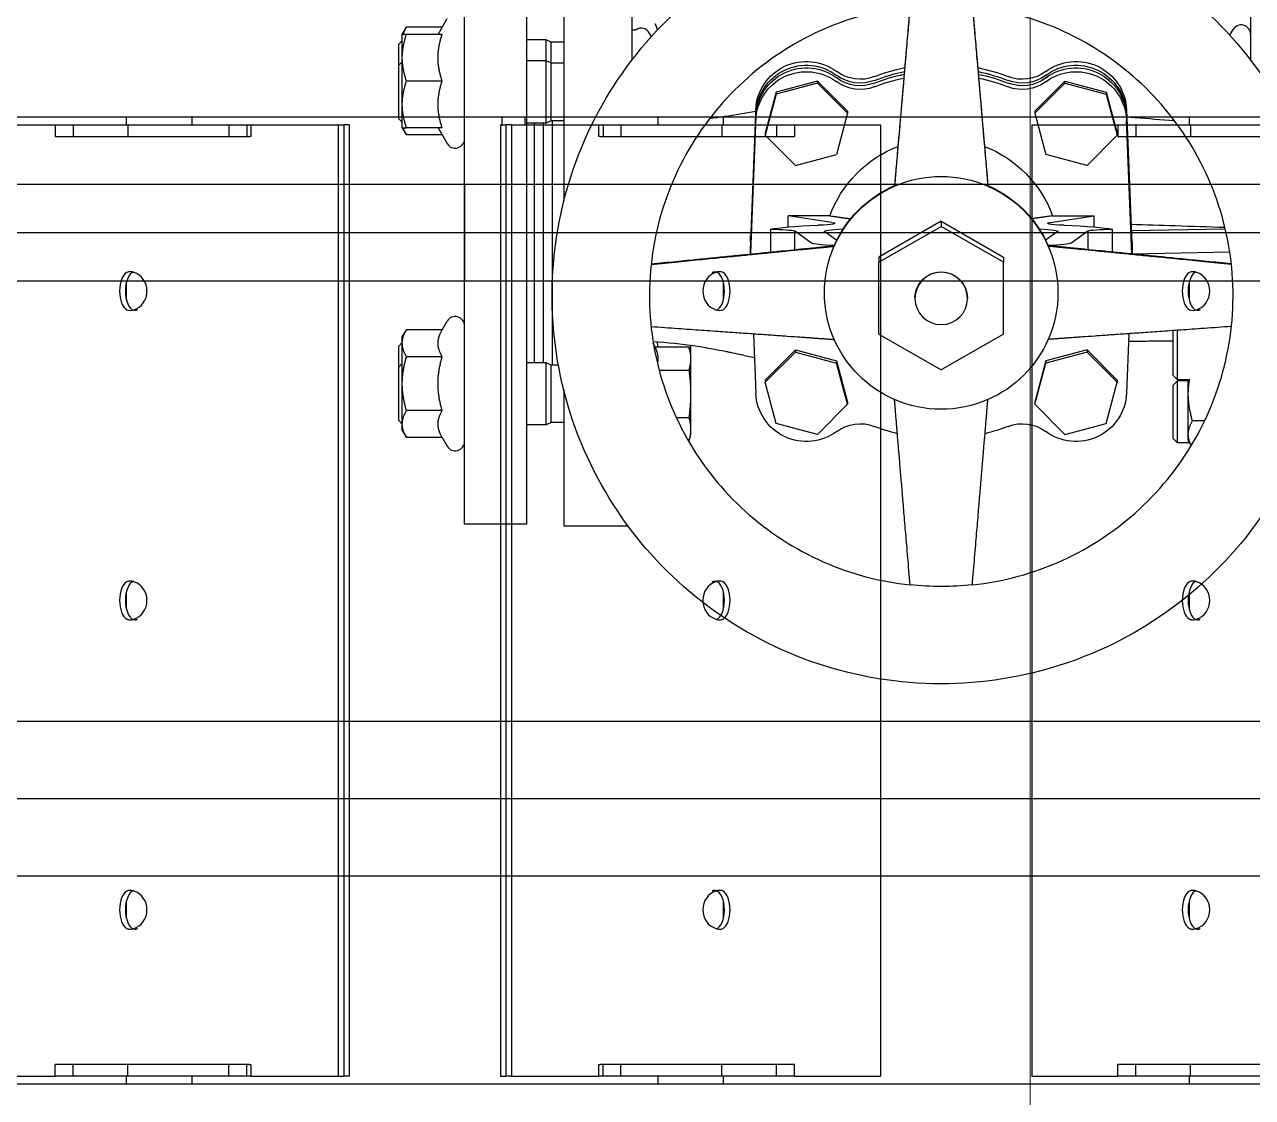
# Model space of a CAD drawing. Extents: x -681219 to -550379, y -242630 to -158199.
# Drawn here: x -575728.7 to -575411.2, y -225417.2 to -225139.8 of the extents above; entities that cross this region are included whole.
import ezdxf
from ezdxf.lldxf.tags import DXFTag

# ---------------------------------------------------------------- set-up
doc = ezdxf.new("R2010")
doc.units = 0
doc.header["$LTSCALE"] = 1000
doc.linetypes.add('C2', pattern=[17, 14, -1, 1, -1])
doc.layers.get('0').update_dxf_attribs({"linetype": 'CONTINUOUS'})
for name, color, linetype in [('10', 1, 'CONTINUOUS'), ('BAC0602001', 7, 'CONTINUOUS'), ('C__USERS_YSV001_', 7, 'CONTINUOUS'), ('DOTE_油脂（绿）', 7, 'CONTINUOUS'), ('PIPE-双管', 4, 'CONTINUOUS'), ('PIPE-油脂（绿）', 3, 'CONTINUOUS'), ('PIPE-给水', 3, 'CONTINUOUS'), ('SDZB011018441', 7, 'CONTINUOUS'), ('SDZB011030101', 7, 'CONTINUOUS'), ('中心线', 4, 'C2')]:
    doc.layers.add(name, color=color, linetype=linetype)
doc.layers.add('famsun', color=7, linetype='CONTINUOUS', lineweight=0)
doc.layers.add('轴网_轴线', color=1, linetype='CENTER2', lineweight=0)
tags = doc.linetypes.add('CENTER2', pattern=[28.575, 19.05, -3.175, 3.175, -3.175]).pattern_tags.tags
tags[10:11] = [DXFTag(74, 4), DXFTag(75, 0), DXFTag(340, '0'), DXFTag(46, 0.0), DXFTag(50, 0.0), DXFTag(44, 0.0), DXFTag(45, 0.0)]
tags[8:9] = [DXFTag(74, 4), DXFTag(75, 0), DXFTag(340, '0'), DXFTag(46, 0.0), DXFTag(50, 0.0), DXFTag(44, 0.0), DXFTag(45, 0.0)]
tags[6:7] = [DXFTag(74, 4), DXFTag(75, 0), DXFTag(340, '0'), DXFTag(46, 0.0), DXFTag(50, 0.0), DXFTag(44, 0.0), DXFTag(45, 0.0)]
tags[4:5] = [DXFTag(74, 4), DXFTag(75, 0), DXFTag(340, '0'), DXFTag(46, 0.0), DXFTag(50, 0.0), DXFTag(44, 0.0), DXFTag(45, 0.0)]

# ---------------------------------------------------------------- blocks, each defined once
blk = doc.blocks.new('轴网8FA15DC97FB90233')
at = {"layer": '轴网_轴线'}
blk.add_line((20000, -1200), (20000, 23700), dxfattribs=at)
blk = doc.blocks.new('fushitu')
at = {"layer": 'BAC0602001', "color": 7, "linetype": 'Continuous'}
for p, q in [((3357.5, -1547), (3357.5, -1549)), ((3363.5, -1549), (3363.5, -1547))]:
    blk.add_line(p, q, dxfattribs=at)
at = {"layer": 'C__USERS_YSV001_', "color": 7, "linetype": 'Continuous'}
for p, q in [((3219.76, -1549), (3242.03, -1549)), ((3242.03, -1549), (3246.67, -1549)), ((3242.03, -1549), (3242.03, -1552)), ((3246.67, -1549), (3260.78, -1549)), ((3246.67, -1549), (3246.67, -1552)), ((3260.78, -1549), (3286.89, -1549)), ((3260.78, -1549), (3260.78, -1552)), ((3286.89, -1549), (3291.53, -1549)), ((3286.89, -1549), (3286.89, -1552)), ((3291.53, -1549), (3292.59, -1549)), ((3291.53, -1549), (3291.53, -1552)), ((3292.59, -1549), (3315.22, -1549)), ((3292.59, -1549), (3292.59, -1552)), ((3315.22, -1549), (3315.22, -1795)), ((3315.22, -1549), (3316.63, -1549)), ((3316.63, -1549), (3316.63, -1795)), ((3318.04, -1549), (3316.63, -1549)), ((3316.63, -1549), (3316.63, -1795)), ((3318.04, -1549), (3318.04, -1795)), ((3357.16, -1549), (3357.16, -1795)), ((3357.16, -1549), (3358.57, -1549)), ((3358.57, -1549), (3358.57, -1795)), ((3359.98, -1549), (3358.57, -1549)), ((3358.57, -1549), (3358.57, -1795)), ((3359.98, -1549), (3382.61, -1549)), ((3359.98, -1549), (3359.98, -1795)), ((3382.61, -1552), (3382.61, -1549)), ((3382.61, -1549), (3383.67, -1549)), ((3383.67, -1549), (3388.31, -1549)), ((3383.67, -1549), (3383.67, -1552)), ((3388.31, -1549), (3414.42, -1549)), ((3388.31, -1549), (3388.31, -1552)), ((3414.42, -1549), (3428.53, -1549)), ((3414.42, -1549), (3414.42, -1552)), ((3428.53, -1549), (3433.17, -1549)), ((3428.53, -1549), (3428.53, -1552)), ((3433.17, -1549), (3455.44, -1549)), ((3433.17, -1549), (3433.17, -1552)), ((3455.44, -1549), (3455.44, -1795)), ((3494.56, -1549), (3516.83, -1549)), ((3494.56, -1549), (3494.56, -1795)), ((3516.83, -1549), (3521.47, -1549)), ((3516.83, -1549), (3516.83, -1552)), ((3521.47, -1549), (3535.58, -1549)), ((3521.47, -1549), (3521.47, -1552)), ((3535.58, -1549), (3561.69, -1549)), ((3535.58, -1549), (3535.58, -1552)), ((3242.03, -1552), (3246.67, -1552)), ((3246.67, -1552), (3260.78, -1552)), ((3260.78, -1552), (3286.89, -1552)), ((3286.89, -1552), (3291.53, -1552)), ((3291.53, -1552), (3292.23, -1552)), ((3292.59, -1552), (3292.23, -1552)), ((3382.97, -1552), (3382.61, -1552)), ((3382.97, -1552), (3383.67, -1552)), ((3383.67, -1552), (3388.31, -1552)), ((3388.31, -1552), (3414.42, -1552)), ((3414.42, -1552), (3428.53, -1552)), ((3428.53, -1552), (3433.17, -1552)), ((3516.83, -1552), (3521.47, -1552)), ((3521.47, -1552), (3535.58, -1552)), ((3535.58, -1552), (3561.69, -1552)), ((3246.67, -1792), (3242.03, -1792)), ((3242.03, -1795), (3242.03, -1792)), ((3260.78, -1792), (3246.67, -1792)), ((3246.67, -1795), (3246.67, -1792)), ((3286.89, -1792), (3260.78, -1792)), ((3260.78, -1795), (3260.78, -1792)), ((3291.53, -1792), (3286.89, -1792)), ((3286.89, -1795), (3286.89, -1792)), ((3292.23, -1792), (3291.53, -1792)), ((3291.53, -1795), (3291.53, -1792)), ((3292.23, -1792), (3292.59, -1792)), ((3292.59, -1792), (3292.59, -1795)), ((3382.61, -1795), (3382.61, -1792)), ((3382.61, -1792), (3382.97, -1792)), ((3383.67, -1792), (3382.97, -1792)), ((3388.31, -1792), (3383.67, -1792)), ((3383.67, -1795), (3383.67, -1792)), ((3414.42, -1792), (3388.31, -1792)), ((3388.31, -1795), (3388.31, -1792)), ((3428.53, -1792), (3414.42, -1792)), ((3414.42, -1795), (3414.42, -1792)), ((3433.17, -1792), (3428.53, -1792)), ((3428.53, -1795), (3428.53, -1792)), ((3433.17, -1795), (3433.17, -1792)), ((3521.47, -1792), (3516.83, -1792)), ((3516.83, -1795), (3516.83, -1792)), ((3535.58, -1792), (3521.47, -1792)), ((3521.47, -1795), (3521.47, -1792)), ((3561.69, -1792), (3535.58, -1792)), ((3535.58, -1795), (3535.58, -1792)), ((3219.76, -1795), (3242.03, -1795)), ((3246.67, -1795), (3242.03, -1795)), ((3260.78, -1795), (3246.67, -1795)), ((3286.89, -1795), (3260.78, -1795)), ((3291.53, -1795), (3286.89, -1795)), ((3292.59, -1795), (3291.53, -1795)), ((3292.59, -1795), (3315.22, -1795)), ((3315.22, -1795), (3316.63, -1795)), ((3318.04, -1795), (3316.63, -1795)), ((3357.16, -1795), (3358.57, -1795)), ((3359.98, -1795), (3358.57, -1795)), ((3359.98, -1795), (3382.61, -1795)), ((3383.67, -1795), (3382.61, -1795)), ((3388.31, -1795), (3383.67, -1795)), ((3414.42, -1795), (3388.31, -1795)), ((3428.53, -1795), (3414.42, -1795)), ((3433.17, -1795), (3428.53, -1795)), ((3433.17, -1795), (3455.44, -1795)), ((3494.56, -1795), (3516.83, -1795)), ((3521.47, -1795), (3516.83, -1795)), ((3535.58, -1795), (3521.47, -1795)), ((3561.69, -1795), (3535.58, -1795))]:
    blk.add_line(p, q, dxfattribs=at)
for centre, start, end in [((3261.43, -1589.48), 68.0388, 111.9612), ((3413.77, -1589.48), 68.0757, 111.9243), ((3536.23, -1589.48), 68.0388, 111.9612), ((3261.43, -1594.52), 248.0757, 291.9243), ((3413.77, -1594.52), 248.0388, 291.9612), ((3536.23, -1594.52), 248.0757, 291.9243), ((3261.43, -1669.48), 68.0388, 111.9612), ((3413.77, -1669.48), 68.0757, 111.9243), ((3536.23, -1669.48), 68.0388, 111.9612)]:
    blk.add_arc(centre, 2.49, start, end, dxfattribs=at)
for centre, major_axis, ratio, start_param, end_param in [((3261.15, -1592), (0, -5), 0.496288, 3.407575, 6.017203), ((3262.63, -1592), (0, -5), 0.496288, 3.290716, 6.134062), ((3261.15, -1592), (0, 5), 0.917925, 3.407575, 6.017203), ((3414.05, -1592), (0, -5), 0.917925, 3.407575, 6.017203), ((3412.57, -1592), (0, 5), 0.496288, 3.290716, 6.134062), ((3414.05, -1592), (0, 5), 0.496288, 3.407575, 6.017203), ((3535.95, -1592), (0, -5), 0.496288, 3.407575, 6.017203), ((3537.43, -1592), (0, -5), 0.496288, 3.290716, 6.134062), ((3535.95, -1592), (0, 5), 0.917925, 3.407575, 6.017203), ((3261.15, -1672), (0, -5), 0.496288, 3.407575, 6.017203), ((3262.63, -1672), (0, -5), 0.496288, 3.290716, 6.134062), ((3261.15, -1672), (0, 5), 0.917925, 3.407575, 6.017203), ((3414.05, -1672), (0, -5), 0.917925, 3.407575, 6.017203), ((3412.57, -1672), (0, 5), 0.496288, 3.290716, 6.134062), ((3414.05, -1672), (0, 5), 0.496288, 3.407575, 6.017203), ((3535.95, -1672), (0, -5), 0.496288, 3.407575, 6.017203), ((3537.43, -1672), (0, -5), 0.496288, 3.290716, 6.134062), ((3535.95, -1672), (0, 5), 0.917925, 3.407575, 6.017203), ((3261.15, -1752), (0, -5), 0.496288, 3.407575, 6.017203), ((3262.63, -1752), (0, -5), 0.496288, 3.290716, 6.134062), ((3261.15, -1752), (0, 5), 0.917925, 3.407575, 6.017203), ((3414.05, -1752), (0, -5), 0.917925, 3.407575, 6.017203), ((3412.57, -1752), (0, 5), 0.496288, 3.290716, 6.134062), ((3414.05, -1752), (0, 5), 0.496288, 3.407575, 6.017203), ((3535.95, -1752), (0, -5), 0.496288, 3.407575, 6.017203), ((3537.43, -1752), (0, -5), 0.496288, 3.290716, 6.134062), ((3535.95, -1752), (0, 5), 0.917925, 3.407575, 6.017203)]:
    blk.add_ellipse(centre, major_axis=major_axis, ratio=ratio, start_param=start_param, end_param=end_param, dxfattribs=at)
for points, knots in [([(3411.89, -1587.18), (3412, -1587.12), (3412.1, -1587.08), (3412.3, -1587.02), (3412.4, -1587), (3412.58, -1587), (3412.67, -1587.02), (3412.82, -1587.08), (3412.88, -1587.12), (3412.94, -1587.18)], [0, 0, 0, 0, 0.25, 0.25, 0.5, 0.5, 0.75, 0.75, 1, 1, 1, 1]), ([(3263.31, -1596.82), (3263.2, -1596.88), (3263.1, -1596.92), (3262.9, -1596.98), (3262.8, -1597), (3262.62, -1597), (3262.53, -1596.98), (3262.38, -1596.92), (3262.32, -1596.88), (3262.26, -1596.82)], [0, 0, 0, 0, 0.25, 0.25, 0.5, 0.5, 0.75, 0.75, 1, 1, 1, 1]), ([(3538.11, -1596.82), (3538, -1596.88), (3537.9, -1596.92), (3537.7, -1596.98), (3537.6, -1597), (3537.42, -1597), (3537.33, -1596.98), (3537.18, -1596.92), (3537.12, -1596.88), (3537.06, -1596.82)], [0, 0, 0, 0, 0.25, 0.25, 0.5, 0.5, 0.75, 0.75, 1, 1, 1, 1]), ([(3411.89, -1667.18), (3412, -1667.12), (3412.1, -1667.08), (3412.3, -1667.02), (3412.4, -1667), (3412.58, -1667), (3412.67, -1667.02), (3412.82, -1667.08), (3412.88, -1667.12), (3412.94, -1667.18)], [0, 0, 0, 0, 0.25, 0.25, 0.5, 0.5, 0.75, 0.75, 1, 1, 1, 1]), ([(3260.5, -1676.82), (3260.6, -1676.88), (3260.72, -1676.92), (3260.98, -1676.98), (3261.13, -1677), (3261.45, -1677), (3261.63, -1676.98), (3261.99, -1676.92), (3262.17, -1676.88), (3262.36, -1676.82)], [0, 0, 0, 0, 0.25, 0.25, 0.5, 0.5, 0.75, 0.75, 1, 1, 1, 1]), ([(3262.26, -1676.82), (3262.27, -1676.83), (3262.28, -1676.84), (3262.3, -1676.86), (3262.31, -1676.87), (3262.33, -1676.88), (3262.35, -1676.9), (3262.37, -1676.91), (3262.39, -1676.92), (3262.41, -1676.93), (3262.43, -1676.94), (3262.45, -1676.95), (3262.47, -1676.96), (3262.49, -1676.97), (3262.51, -1676.97), (3262.54, -1676.98), (3262.56, -1676.98), (3262.58, -1676.99), (3262.6, -1676.99), (3262.63, -1677), (3262.65, -1677), (3262.68, -1677), (3262.7, -1677), (3262.73, -1677), (3262.75, -1677), (3262.78, -1677), (3262.81, -1676.99), (3262.84, -1676.99), (3262.86, -1676.99), (3262.89, -1676.98), (3262.92, -1676.98), (3262.95, -1676.97), (3262.97, -1676.96), (3263, -1676.95), (3263.03, -1676.94), (3263.06, -1676.93), (3263.09, -1676.92), (3263.12, -1676.91), (3263.15, -1676.9), (3263.18, -1676.89), (3263.2, -1676.88), (3263.24, -1676.86), (3263.26, -1676.85), (3263.29, -1676.83), (3263.3, -1676.83), (3263.31, -1676.82)], [0, 0, 0, 0, 0.031859, 0.04775, 0.079456, 0.095273, 0.126833, 0.142578, 0.174, 0.189678, 0.220972, 0.236589, 0.267768, 0.283331, 0.31441, 0.329928, 0.360924, 0.376405, 0.407339, 0.422794, 0.453686, 0.469127, 0.499999, 0.515436, 0.546313, 0.561757, 0.59266, 0.608123, 0.639075, 0.654568, 0.685589, 0.701122, 0.732231, 0.747812, 0.779027, 0.794665, 0.826, 0.8417, 0.873167, 0.888935, 0.920543, 0.936385, 0.968141, 0.984058, 1, 1, 1, 1]), ([(3412.84, -1676.82), (3413.03, -1676.88), (3413.21, -1676.92), (3413.57, -1676.98), (3413.75, -1677), (3414.07, -1677), (3414.22, -1676.98), (3414.48, -1676.92), (3414.6, -1676.88), (3414.7, -1676.82)], [0, 0, 0, 0, 0.25, 0.25, 0.5, 0.5, 0.75, 0.75, 1, 1, 1, 1]), ([(3535.3, -1676.82), (3535.4, -1676.88), (3535.52, -1676.92), (3535.78, -1676.98), (3535.93, -1677), (3536.25, -1677), (3536.43, -1676.98), (3536.79, -1676.92), (3536.97, -1676.88), (3537.16, -1676.82)], [0, 0, 0, 0, 0.25, 0.25, 0.5, 0.5, 0.75, 0.75, 1, 1, 1, 1]), ([(3537.06, -1676.82), (3537.07, -1676.83), (3537.08, -1676.84), (3537.1, -1676.86), (3537.11, -1676.87), (3537.13, -1676.88), (3537.15, -1676.9), (3537.17, -1676.91), (3537.19, -1676.92), (3537.21, -1676.93), (3537.23, -1676.94), (3537.25, -1676.95), (3537.27, -1676.96), (3537.29, -1676.97), (3537.31, -1676.97), (3537.34, -1676.98), (3537.36, -1676.98), (3537.38, -1676.99), (3537.4, -1676.99), (3537.43, -1677), (3537.45, -1677), (3537.48, -1677), (3537.5, -1677), (3537.53, -1677), (3537.55, -1677), (3537.58, -1677), (3537.61, -1676.99), (3537.64, -1676.99), (3537.66, -1676.99), (3537.69, -1676.98), (3537.72, -1676.98), (3537.75, -1676.97), (3537.77, -1676.96), (3537.8, -1676.95), (3537.83, -1676.94), (3537.86, -1676.93), (3537.89, -1676.92), (3537.92, -1676.91), (3537.95, -1676.9), (3537.98, -1676.89), (3538, -1676.88), (3538.04, -1676.86), (3538.06, -1676.85), (3538.09, -1676.83), (3538.1, -1676.83), (3538.11, -1676.82)], [0, 0, 0, 0, 0.031859, 0.04775, 0.079456, 0.095273, 0.126833, 0.142578, 0.174, 0.189678, 0.220972, 0.236589, 0.267768, 0.283331, 0.31441, 0.329928, 0.360924, 0.376405, 0.407339, 0.422794, 0.453686, 0.469127, 0.499999, 0.515436, 0.546313, 0.561757, 0.59266, 0.608123, 0.639075, 0.654568, 0.685589, 0.701122, 0.732231, 0.747812, 0.779027, 0.794665, 0.826, 0.8417, 0.873167, 0.888935, 0.920543, 0.936385, 0.968141, 0.984058, 1, 1, 1, 1]), ([(3262.36, -1747.18), (3262.17, -1747.12), (3261.99, -1747.08), (3261.63, -1747.02), (3261.45, -1747), (3261.13, -1747), (3260.98, -1747.02), (3260.72, -1747.08), (3260.6, -1747.12), (3260.5, -1747.18)], [0, 0, 0, 0, 0.25, 0.25, 0.5, 0.5, 0.75, 0.75, 1, 1, 1, 1]), ([(3412.94, -1747.18), (3412.93, -1747.17), (3412.92, -1747.16), (3412.9, -1747.14), (3412.89, -1747.13), (3412.87, -1747.12), (3412.85, -1747.1), (3412.83, -1747.09), (3412.81, -1747.08), (3412.79, -1747.07), (3412.77, -1747.06), (3412.75, -1747.05), (3412.73, -1747.04), (3412.71, -1747.03), (3412.69, -1747.03), (3412.66, -1747.02), (3412.64, -1747.02), (3412.62, -1747.01), (3412.6, -1747.01), (3412.57, -1747), (3412.55, -1747), (3412.52, -1747), (3412.5, -1747), (3412.47, -1747), (3412.45, -1747), (3412.42, -1747), (3412.39, -1747.01), (3412.36, -1747.01), (3412.34, -1747.01), (3412.31, -1747.02), (3412.28, -1747.02), (3412.25, -1747.03), (3412.23, -1747.04), (3412.2, -1747.05), (3412.17, -1747.06), (3412.14, -1747.07), (3412.11, -1747.08), (3412.08, -1747.09), (3412.05, -1747.1), (3412.02, -1747.11), (3412, -1747.12), (3411.96, -1747.14), (3411.94, -1747.15), (3411.91, -1747.17), (3411.9, -1747.17), (3411.89, -1747.18)], [0, 0, 0, 0, 0.031859, 0.04775, 0.079456, 0.095273, 0.126833, 0.142578, 0.174, 0.189678, 0.220972, 0.236589, 0.267768, 0.283331, 0.31441, 0.329928, 0.360924, 0.376405, 0.407339, 0.422794, 0.453686, 0.469127, 0.499999, 0.515436, 0.546313, 0.561757, 0.59266, 0.608123, 0.639075, 0.654568, 0.685589, 0.701122, 0.732231, 0.747812, 0.779027, 0.794665, 0.826, 0.8417, 0.873167, 0.888935, 0.920543, 0.936385, 0.968141, 0.984058, 1, 1, 1, 1]), ([(3414.7, -1747.18), (3414.6, -1747.12), (3414.48, -1747.08), (3414.22, -1747.02), (3414.07, -1747), (3413.75, -1747), (3413.57, -1747.02), (3413.21, -1747.08), (3413.03, -1747.12), (3412.84, -1747.18)], [0, 0, 0, 0, 0.25, 0.25, 0.5, 0.5, 0.75, 0.75, 1, 1, 1, 1]), ([(3537.16, -1747.18), (3536.97, -1747.12), (3536.79, -1747.08), (3536.43, -1747.02), (3536.25, -1747), (3535.93, -1747), (3535.78, -1747.02), (3535.52, -1747.08), (3535.4, -1747.12), (3535.3, -1747.18)], [0, 0, 0, 0, 0.25, 0.25, 0.5, 0.5, 0.75, 0.75, 1, 1, 1, 1]), ([(3260.5, -1756.82), (3260.6, -1756.88), (3260.72, -1756.92), (3260.98, -1756.98), (3261.13, -1757), (3261.45, -1757), (3261.63, -1756.98), (3261.99, -1756.92), (3262.17, -1756.88), (3262.36, -1756.82)], [0, 0, 0, 0, 0.25, 0.25, 0.5, 0.5, 0.75, 0.75, 1, 1, 1, 1]), ([(3262.26, -1756.82), (3262.27, -1756.83), (3262.28, -1756.84), (3262.3, -1756.86), (3262.31, -1756.87), (3262.33, -1756.88), (3262.35, -1756.9), (3262.37, -1756.91), (3262.39, -1756.92), (3262.41, -1756.93), (3262.43, -1756.94), (3262.45, -1756.95), (3262.47, -1756.96), (3262.49, -1756.97), (3262.51, -1756.97), (3262.54, -1756.98), (3262.56, -1756.98), (3262.58, -1756.99), (3262.6, -1756.99), (3262.63, -1757), (3262.65, -1757), (3262.68, -1757), (3262.7, -1757), (3262.73, -1757), (3262.75, -1757), (3262.78, -1757), (3262.81, -1756.99), (3262.84, -1756.99), (3262.86, -1756.99), (3262.89, -1756.98), (3262.92, -1756.98), (3262.95, -1756.97), (3262.97, -1756.96), (3263, -1756.95), (3263.03, -1756.94), (3263.06, -1756.93), (3263.09, -1756.92), (3263.12, -1756.91), (3263.15, -1756.9), (3263.18, -1756.89), (3263.2, -1756.88), (3263.24, -1756.86), (3263.26, -1756.85), (3263.29, -1756.83), (3263.3, -1756.83), (3263.31, -1756.82)], [0, 0, 0, 0, 0.031859, 0.04775, 0.079456, 0.095273, 0.126833, 0.142578, 0.174, 0.189678, 0.220972, 0.236589, 0.267768, 0.283331, 0.31441, 0.329928, 0.360924, 0.376405, 0.407339, 0.422794, 0.453686, 0.469127, 0.499999, 0.515436, 0.546313, 0.561757, 0.59266, 0.608123, 0.639075, 0.654568, 0.685589, 0.701122, 0.732231, 0.747812, 0.779027, 0.794665, 0.826, 0.8417, 0.873167, 0.888935, 0.920543, 0.936385, 0.968141, 0.984058, 1, 1, 1, 1]), ([(3412.84, -1756.82), (3413.03, -1756.88), (3413.21, -1756.92), (3413.57, -1756.98), (3413.75, -1757), (3414.07, -1757), (3414.22, -1756.98), (3414.48, -1756.92), (3414.6, -1756.88), (3414.7, -1756.82)], [0, 0, 0, 0, 0.25, 0.25, 0.5, 0.5, 0.75, 0.75, 1, 1, 1, 1]), ([(3535.3, -1756.82), (3535.4, -1756.88), (3535.52, -1756.92), (3535.78, -1756.98), (3535.93, -1757), (3536.25, -1757), (3536.43, -1756.98), (3536.79, -1756.92), (3536.97, -1756.88), (3537.16, -1756.82)], [0, 0, 0, 0, 0.25, 0.25, 0.5, 0.5, 0.75, 0.75, 1, 1, 1, 1]), ([(3537.06, -1756.82), (3537.07, -1756.83), (3537.08, -1756.84), (3537.1, -1756.86), (3537.11, -1756.87), (3537.13, -1756.88), (3537.15, -1756.9), (3537.17, -1756.91), (3537.19, -1756.92), (3537.21, -1756.93), (3537.23, -1756.94), (3537.25, -1756.95), (3537.27, -1756.96), (3537.29, -1756.97), (3537.31, -1756.97), (3537.34, -1756.98), (3537.36, -1756.98), (3537.38, -1756.99), (3537.4, -1756.99), (3537.43, -1757), (3537.45, -1757), (3537.48, -1757), (3537.5, -1757), (3537.53, -1757), (3537.55, -1757), (3537.58, -1757), (3537.61, -1756.99), (3537.64, -1756.99), (3537.66, -1756.99), (3537.69, -1756.98), (3537.72, -1756.98), (3537.75, -1756.97), (3537.77, -1756.96), (3537.8, -1756.95), (3537.83, -1756.94), (3537.86, -1756.93), (3537.89, -1756.92), (3537.92, -1756.91), (3537.95, -1756.9), (3537.98, -1756.89), (3538, -1756.88), (3538.04, -1756.86), (3538.06, -1756.85), (3538.09, -1756.83), (3538.1, -1756.83), (3538.11, -1756.82)], [0, 0, 0, 0, 0.031859, 0.04775, 0.079456, 0.095273, 0.126833, 0.142578, 0.174, 0.189678, 0.220972, 0.236589, 0.267768, 0.283331, 0.31441, 0.329928, 0.360924, 0.376405, 0.407339, 0.422794, 0.453686, 0.469127, 0.499999, 0.515436, 0.546313, 0.561757, 0.59266, 0.608123, 0.639075, 0.654568, 0.685589, 0.701122, 0.732231, 0.747812, 0.779027, 0.794665, 0.826, 0.8417, 0.873167, 0.888935, 0.920543, 0.936385, 0.968141, 0.984058, 1, 1, 1, 1])]:
    blk.add_open_spline(points, degree=3, knots=knots, dxfattribs=at)
at = {"layer": 'SDZB011018441', "color": 7, "linetype": 'Continuous'}
for p, q in [((3260.4, -1547), (3260.4, -1549)), ((3277.4, -1549), (3277.4, -1547)), ((3397.8, -1547), (3397.8, -1549)), ((3414.8, -1549), (3414.8, -1547)), ((3535.2, -1547), (3535.2, -1549)), ((3260.4, -1589.8), (3260.4, -1594.2)), ((3414.8, -1594.2), (3414.8, -1589.8)), ((3535.2, -1589.8), (3535.2, -1594.2)), ((3260.4, -1669.8), (3260.4, -1674.2)), ((3414.8, -1674.2), (3414.8, -1669.8)), ((3535.2, -1669.8), (3535.2, -1674.2)), ((3260.4, -1749.8), (3260.4, -1754.2)), ((3414.8, -1754.2), (3414.8, -1749.8)), ((3535.2, -1749.8), (3535.2, -1754.2)), ((3260.4, -1795), (3260.4, -1797)), ((3277.4, -1797), (3277.4, -1795)), ((3397.8, -1795), (3397.8, -1797)), ((3414.8, -1797), (3414.8, -1795)), ((3535.2, -1795), (3535.2, -1797))]:
    blk.add_line(p, q, dxfattribs=at)
at = {"layer": 'SDZB011030101', "color": 7, "linetype": 'Continuous'}
for p, q in [((3756.8, -1547), (3193.2, -1547)), ((3193.2, -1797), (3756.8, -1797))]:
    blk.add_line(p, q, dxfattribs=at)
blk = doc.blocks.new('24SE')
at = {"layer": '10', "color": 0}
for p, q in [((-548039.08, -184960.52), (-548039.08, -184809.58)), ((-548022.98, -184960.52), (-548022.98, -184809.58)), ((-548013.43, -184809.08), (-548013.43, -184876.99)), ((-547995.82, -184809.08), (-547995.82, -184840.5)), ((-547835.83, -184809.08), (-547835.83, -184840.5)), ((-548045.94, -184833.84), (-548043.59, -184829.77)), ((-548055.18, -184833.84), (-548054.1, -184831.97)), ((-548055.18, -184839.88), (-548055.18, -184833.84)), ((-548044.86, -184831.97), (-548054.1, -184831.97)), ((-548044.86, -184833.84), (-548054.1, -184833.84)), ((-547995.82, -184832.65), (-547994.74, -184832.65)), ((-547990.83, -184834.47), (-547991.21, -184833.64)), ((-547841.18, -184834.07), (-547840.34, -184832.6)), ((-548056.19, -184836.46), (-548055.18, -184835.46)), ((-548056.19, -184836.46), (-548056.19, -184841.93)), ((-548017.95, -184835.23), (-548022.98, -184835.23)), ((-548017.95, -184840.7), (-548017.95, -184835.23)), ((-548016.72, -184835.85), (-548017.95, -184835.23)), ((-548016.72, -184841.32), (-548016.72, -184835.85)), ((-548013.43, -184835.85), (-548016.72, -184835.85)), ((-548055.18, -184851.95), (-548055.18, -184839.88)), ((-548017.95, -184840.7), (-548022.98, -184840.7)), ((-548017.95, -184856.8), (-548017.95, -184840.7)), ((-548016.72, -184841.32), (-548017.95, -184840.7)), ((-548056.19, -184841.93), (-548055.18, -184840.93)), ((-548056.19, -184841.93), (-548056.19, -184855.56)), ((-548016.72, -184856.18), (-548016.72, -184841.32)), ((-548013.43, -184841.32), (-548016.72, -184841.32)), ((-548044.86, -184845.92), (-548054.1, -184845.92)), ((-547947.83, -184845.91), (-547958.49, -184848.76)), ((-547947.83, -184846.47), (-547958.49, -184849.32)), ((-547940.02, -184853.69), (-547947.83, -184845.91)), ((-547947.83, -184845.91), (-547947.83, -184846.47)), ((-547940.02, -184854.25), (-547947.83, -184846.47)), ((-547891.62, -184853.69), (-547883.82, -184845.91)), ((-547891.62, -184854.25), (-547883.82, -184846.47)), ((-547883.82, -184845.91), (-547873.15, -184848.76)), ((-547883.82, -184845.91), (-547883.82, -184846.47)), ((-547883.82, -184846.47), (-547873.15, -184849.32)), ((-547958.49, -184848.76), (-547961.35, -184859.39)), ((-547958.49, -184849.32), (-547961.35, -184859.95)), ((-547958.49, -184848.76), (-547958.49, -184849.32)), ((-547873.15, -184848.76), (-547870.3, -184859.39)), ((-547873.15, -184848.76), (-547873.15, -184849.32)), ((-547873.15, -184849.32), (-547870.3, -184859.95)), ((-548055.18, -184857.99), (-548055.18, -184851.95)), ((-547963.76, -184853.37), (-547965.11, -184887.17)), ((-547867.89, -184853.37), (-547866.6, -184885.66)), ((-548056.19, -184855.56), (-548055.18, -184856.57)), ((-548016.72, -184856.18), (-548017.95, -184856.8)), ((-548013.43, -184856.18), (-548016.72, -184856.18)), ((-548016.44, -184856.18), (-548016.44, -184919.39)), ((-547965.17, -184889.66), (-547963.76, -184854.36)), ((-547963.76, -184855.04), (-547965.17, -184890.34)), ((-547965.14, -184890.65), (-547963.76, -184856.02)), ((-547940.02, -184854.25), (-547942.88, -184864.89)), ((-547940.02, -184853.69), (-547940.02, -184854.25)), ((-547891.62, -184853.69), (-547891.62, -184854.25)), ((-547891.62, -184854.25), (-547888.76, -184864.89)), ((-547866.48, -184889.66), (-547867.89, -184854.36)), ((-547867.89, -184855.04), (-547866.48, -184890.34)), ((-547866.51, -184890.65), (-547867.89, -184856.02)), ((-547855.95, -184855.59), (-547855.95, -184856.17)), ((-548055.18, -184857.99), (-548054.1, -184859.86)), ((-548044.86, -184857.99), (-548054.1, -184857.99)), ((-548045.94, -184857.99), (-548043.59, -184862.07)), ((-548017.95, -184856.8), (-548022.98, -184856.8)), ((-548020.97, -184918.77), (-548020.97, -184856.8)), ((-548018.71, -184918.77), (-548018.71, -184856.8)), ((-547961.35, -184859.39), (-547961.35, -184859.95)), ((-547870.3, -184859.39), (-547870.3, -184859.95)), ((-548044.86, -184859.86), (-548054.1, -184859.86)), ((-547961.35, -184859.95), (-547953.54, -184867.74)), ((-547870.3, -184859.95), (-547878.1, -184867.74)), ((-547953.54, -184867.74), (-547942.88, -184864.89)), ((-547878.1, -184867.74), (-547888.76, -184864.89)), ((-547927.9, -184872.96), (-547927.88, -184872.72)), ((-547927.9, -184873.1), (-547927.9, -184872.96)), ((-547903.77, -184872.72), (-547903.75, -184872.96)), ((-547903.75, -184873.1), (-547903.75, -184872.96)), ((-547944.64, -184880.78), (-547955.41, -184880.78)), ((-547955.41, -184883.65), (-547955.41, -184880.78)), ((-547944.08, -184882.47), (-547955.41, -184880.78)), ((-547887.57, -184882.47), (-547876.24, -184880.78)), ((-547887.01, -184880.78), (-547876.24, -184880.78)), ((-547876.24, -184883.65), (-547876.24, -184880.78)), ((-547960, -184884.25), (-547960, -184890.14)), ((-547949.33, -184887.85), (-547953.78, -184884.66)), ((-547953.78, -184884.66), (-547953.78, -184889.52)), ((-547945.96, -184884.83), (-547942.82, -184887.08)), ((-547915.82, -184882.15), (-547931.92, -184891.43)), ((-547931.92, -184892.8), (-547915.82, -184883.53)), ((-547915.82, -184882.15), (-547899.72, -184891.43)), ((-547915.82, -184882.15), (-547915.82, -184883.53)), ((-547899.72, -184892.8), (-547915.82, -184883.53)), ((-547885.68, -184884.83), (-547888.83, -184887.08)), ((-547882.32, -184887.85), (-547877.87, -184884.66)), ((-547877.87, -184884.66), (-547877.87, -184889.52)), ((-547871.65, -184884.25), (-547871.65, -184890.14)), ((-547866.6, -184884.58), (-547842.38, -184884.12)), ((-547866.48, -184887.59), (-547866.6, -184884.58)), ((-547866.6, -184884.58), (-547866.6, -184885.66)), ((-547965.17, -184887.36), (-547965.17, -184889.66)), ((-547965.11, -184887.17), (-547965.11, -184885.85)), ((-547965.11, -184885.85), (-547965.05, -184885.85)), ((-547866.48, -184887.59), (-547866.48, -184889.66)), ((-547965.17, -184889.66), (-547965.15, -184890)), ((-547965.17, -184890.65), (-547965.17, -184890.34)), ((-547943.73, -184888.53), (-547943.49, -184888.51)), ((-547943.49, -184888.65), (-547943.49, -184888.51)), ((-547931.92, -184891.43), (-547931.92, -184892.8)), ((-547899.72, -184891.43), (-547899.72, -184892.8)), ((-547888.16, -184888.51), (-547887.92, -184888.53)), ((-547888.16, -184888.65), (-547888.16, -184888.51)), ((-547866.48, -184889.66), (-547866.49, -184890)), ((-547866.48, -184890.6), (-547841.21, -184890.12)), ((-547866.48, -184890.34), (-547866.48, -184890.65)), ((-547931.92, -184911.34), (-547931.92, -184892.8)), ((-547899.72, -184911.34), (-547899.72, -184892.8)), ((-547922.62, -184902.07), (-547922.62, -184902.14)), ((-547909.03, -184902.07), (-547909.03, -184902.14)), ((-548055.18, -184912.11), (-548054.1, -184910.24)), ((-548044.86, -184910.24), (-548054.1, -184910.24)), ((-548044.86, -184910.24), (-548043.59, -184908.03)), ((-547855.95, -184910.47), (-547855.95, -184921.99)), ((-547854.72, -184923.22), (-547854.72, -184910.38)), ((-548056.19, -184914.54), (-548055.18, -184913.53)), ((-548055.18, -184913.73), (-548055.18, -184912.11)), ((-548055.18, -184924.18), (-548055.18, -184913.73)), ((-547964.37, -184911.26), (-547963.76, -184926.62)), ((-547931.92, -184911.34), (-547915.82, -184920.62)), ((-547899.72, -184911.34), (-547915.82, -184920.62)), ((-547867.28, -184911.26), (-547867.89, -184926.62)), ((-548056.19, -184914.54), (-548056.19, -184920.01)), ((-547989.86, -184914.62), (-547990.27, -184913.74)), ((-547989.86, -184914.62), (-547981.06, -184914.62)), ((-547980.62, -184916.26), (-547981.06, -184914.62)), ((-547980.62, -184914.25), (-547980.62, -184916.07)), ((-547980.62, -184916.07), (-547980.62, -184916.26)), ((-547980.62, -184916.26), (-547980.62, -184917.67)), ((-547961.35, -184923.25), (-547953.54, -184915.46)), ((-547961.35, -184923.81), (-547953.54, -184916.03)), ((-547953.54, -184915.46), (-547942.88, -184918.31)), ((-547953.54, -184915.46), (-547953.54, -184916.03)), ((-547953.54, -184916.03), (-547942.88, -184918.87)), ((-547878.1, -184915.46), (-547888.76, -184918.31)), ((-547878.1, -184916.03), (-547888.76, -184918.87)), ((-547870.3, -184923.25), (-547878.1, -184915.46)), ((-547878.1, -184915.46), (-547878.1, -184916.03)), ((-547870.3, -184923.81), (-547878.1, -184916.03)), ((-548056.19, -184920.01), (-548055.18, -184919)), ((-548056.19, -184920.01), (-548056.19, -184933.64)), ((-548044.86, -184917.21), (-548054.1, -184917.21)), ((-548017.95, -184918.77), (-548022.98, -184918.77)), ((-548017.95, -184934.87), (-548017.95, -184918.77)), ((-548016.72, -184919.39), (-548017.95, -184918.77)), ((-548016.72, -184934.25), (-548016.72, -184919.39)), ((-548014.82, -184919.39), (-548016.72, -184919.39)), ((-547980.62, -184917.67), (-547980.62, -184926.82)), ((-547942.88, -184918.31), (-547940.02, -184928.95)), ((-547942.88, -184918.31), (-547942.88, -184918.87)), ((-547940.02, -184929.51), (-547942.88, -184918.87)), ((-547888.76, -184918.31), (-547891.62, -184928.95)), ((-547891.62, -184929.51), (-547888.76, -184918.87)), ((-547888.76, -184918.31), (-547888.76, -184918.87)), ((-547988.76, -184920.72), (-547981.06, -184920.72)), ((-547961.35, -184923.25), (-547961.35, -184923.81)), ((-547870.3, -184923.25), (-547870.3, -184923.81)), ((-547855.95, -184921.99), (-547854.72, -184923.22)), ((-547851.93, -184923.22), (-547854.72, -184923.22)), ((-547851.93, -184926.82), (-547851.93, -184923.11)), ((-548055.18, -184934.64), (-548055.18, -184924.18)), ((-548013.43, -184925.81), (-548013.43, -184961.02)), ((-547958.49, -184934.45), (-547961.35, -184923.81)), ((-547873.15, -184934.45), (-547870.3, -184923.81)), ((-547855.95, -184924.66), (-547854.72, -184923.43)), ((-547855.95, -184924.66), (-547855.95, -184938.29)), ((-547854.72, -184939.52), (-547854.72, -184923.43)), ((-547851.93, -184923.43), (-547854.72, -184923.43)), ((-547980.62, -184926.82), (-547980.62, -184935.97)), ((-547940.02, -184929.51), (-547947.83, -184937.3)), ((-547940.02, -184928.95), (-547940.02, -184929.51)), ((-547891.62, -184928.95), (-547891.62, -184929.51)), ((-547891.62, -184929.51), (-547883.82, -184937.3)), ((-547851.93, -184937.28), (-547851.93, -184926.82)), ((-548044.86, -184931.15), (-548054.1, -184931.15)), ((-548056.19, -184933.64), (-548055.18, -184934.64)), ((-548055.18, -184936.26), (-548055.18, -184934.64)), ((-548017.95, -184934.87), (-548022.98, -184934.87)), ((-548016.72, -184934.25), (-548017.95, -184934.87)), ((-548013.43, -184934.25), (-548016.72, -184934.25)), ((-547984.35, -184932.92), (-547981.06, -184932.92)), ((-547947.83, -184937.3), (-547958.49, -184934.45)), ((-547883.82, -184937.3), (-547873.15, -184934.45)), ((-547847.71, -184933.79), (-547850.85, -184933.79)), ((-548055.18, -184936.26), (-548054.1, -184938.12)), ((-548044.86, -184938.12), (-548054.1, -184938.12)), ((-548044.86, -184938.12), (-548043.59, -184940.33)), ((-547981.18, -184939.02), (-547981.06, -184939.02)), ((-547980.62, -184937.39), (-547981.06, -184939.02)), ((-547980.62, -184935.97), (-547980.62, -184937.39)), ((-547855.95, -184938.29), (-547854.72, -184939.52)), ((-547851.93, -184938.9), (-547851.93, -184937.28)), ((-547851.93, -184938.9), (-547851.17, -184940.21)), ((-547851.57, -184939.52), (-547854.72, -184939.52)), ((-548022.98, -184960.52), (-548039.08, -184960.52)), ((-547996.79, -184961.02), (-548013.43, -184961.02))]:
    blk.add_line(p, q, dxfattribs=at)
for centre, start, end in [((-547993.4, -184834.66), 25, 123.5573), ((-547838.24, -184833.81), 0, 150), ((-548041.5, -184860.86), 210, 0), ((-548041.5, -184909.24), 0, 150), ((-548041.5, -184939.12), 210, 0)]:
    blk.add_arc(centre, 2.41, start, end, dxfattribs=at)
at = {"layer": '10', "color": 0, "extrusion": (0, 0, -1)}
for centre, major_axis, ratio, start_param, end_param in [((-547950.69, -184853.89), (-13.08, 0), 0.997554, 0.039817, 2.214192), ((-547880.96, -184853.89), (13.08, 0), 0.997554, 4.068994, 6.243368), ((-547950.69, -184854.88), (-13.08, 0), 0.997554, 0.039817, 2.214192), ((-547950.69, -184855.56), (-13.08, 0), 0.997554, 0.039817, 2.214192), ((-547950.69, -184856.54), (-13.08, 0), 0.997554, 0.039817, 2.214192), ((-547936.8, -184835.42), (10.06, 0), 0.997554, 1.196312, 2.214192), ((-547915.82, -184888.67), (-47.29, 0), 0.997554, 1.196312, 1.369856), ((-547915.82, -184889.66), (-47.29, 0), 0.997554, 1.196312, 1.367986), ((-547915.82, -184888.67), (-47.29, 0), 0.997554, 1.771737, 1.945281), ((-547915.82, -184889.66), (-47.29, 0), 0.997554, 1.773606, 1.945281), ((-547894.84, -184835.42), (-10.06, 0), 0.997554, 4.068994, 5.086873), ((-547880.96, -184854.88), (13.08, 0), 0.997554, 4.068994, 6.243368), ((-547880.96, -184855.56), (13.08, 0), 0.997554, 4.068994, 6.243368), ((-547880.96, -184856.54), (13.08, 0), 0.997554, 4.068994, 6.243368), ((-547936.8, -184836.41), (10.06, 0), 0.997554, 1.196312, 2.214192), ((-547936.8, -184837.09), (-10.06, 0), 0.997554, 4.337905, 5.355784), ((-547936.8, -184838.07), (-10.06, 0), 0.997554, 4.337905, 5.355784), ((-547915.82, -184890.34), (-47.29, 0), 0.997554, 1.196312, 1.366697), ((-547915.82, -184891.32), (-47.29, 0), 0.997554, 1.196312, 1.364826), ((-547915.82, -184890.34), (-47.29, 0), 0.997554, 1.774895, 1.945281), ((-547915.82, -184891.32), (-47.29, 0), 0.997554, 1.776767, 1.945281), ((-547894.84, -184836.41), (-10.06, 0), 0.997554, 4.068994, 5.086873), ((-547894.84, -184837.09), (10.06, 0), 0.997554, 0.927401, 1.945281), ((-547894.84, -184838.07), (10.06, 0), 0.997554, 0.927401, 1.945281), ((-547915.82, -184891.32), (-30.69, 0), 0.997554, 0.351453, 1.197253), ((-547915.82, -184891.32), (30.69, 0), 0.997554, 5.085932, 5.931732), ((-547915.82, -184900.7), (-30.19, 0), 0.997554, 1.159279, 1.982313), ((-547915.82, -184900.56), (-30.19, 0), 0.997554, 0.411517, 1.159279), ((-547915.82, -184900.7), (-30.19, 0), 0.997554, 0.411517, 1.159279), ((-547915.82, -184900.56), (30.19, 0), 0.997554, 5.123906, 5.871668), ((-547915.82, -184900.7), (30.19, 0), 0.997554, 5.123906, 5.871668), ((-547935.95, -184884.76), (-25.16, 0), 0.069902, 0.297783, 1.087952), ((-547961.1, -184884.76), (7.46, 0), 0.069902, 4.86128, 6.08889), ((-547951.36, -184882.71), (8.05, 0), 0.069902, 5.844141, 7.371137), ((-547935.95, -184884.76), (-10.06, 0), 0.069902, 6.186038, 7.311717), ((-547895.7, -184884.76), (10.06, 0), 0.069902, 5.254653, 6.380333), ((-547880.28, -184882.71), (-8.05, 0), 0.069902, 5.195234, 6.722229), ((-547895.7, -184884.76), (25.16, 0), 0.069902, 5.195234, 5.985403), ((-547870.54, -184884.76), (-7.46, 0), 0.069902, 0.194295, 1.421905), ((-547938.31, -184887.78), (-11.07, 0), 0.069902, 5.196916, 6.186038), ((-547893.33, -184887.78), (11.07, 0), 0.069902, 0.097148, 1.086269), ((-547915.82, -184900.7), (-30.19, 0), 0.997554, 5.871668, 6.694702), ((-547915.82, -184900.7), (30.19, 0), 0.997554, 5.871668, 6.694702), ((-547915.82, -184902.07), (-6.79, 0), 0.997554, 0, 3.141593), ((-547915.82, -184900.7), (-30.19, 0), 0.997554, 5.123906, 5.871668), ((-547915.82, -184900.7), (30.19, 0), 0.997554, 0.411517, 1.159279), ((-547950.69, -184926.1), (-13.08, 0), 0.997554, 4.068994, 6.243368), ((-547915.82, -184900.7), (-30.19, 0), 0.997554, 4.300872, 5.123906), ((-547880.96, -184926.1), (13.08, 0), 0.997554, 0.039817, 2.214192), ((-547936.8, -184944.57), (-10.06, 0), 0.997554, 0.927401, 1.945281), ((-547915.82, -184891.32), (-47.29, 0), 0.997554, 4.954386, 5.086873), ((-547915.82, -184891.32), (-47.29, 0), 0.997554, 4.337905, 4.470392), ((-547894.84, -184944.57), (10.06, 0), 0.997554, 4.337905, 5.355784), ((-547915.82, -184901.37), (-75.47, 0), 0.997554, 4.605531, 4.819247)]:
    blk.add_ellipse(centre, major_axis=major_axis, ratio=ratio, start_param=start_param, end_param=end_param, dxfattribs=at)
blk.add_ellipse((-547915.82, -184902.14), major_axis=(6.79, 0), ratio=0.997554, dxfattribs=at)
at = {"layer": '10', "color": 0}
for points, knots in [([(-547915.82, -184801), (-547926.56, -184801), (-547937.29, -184802.73), (-547957.67, -184809.47), (-547967.32, -184814.48), (-547984.54, -184827.28), (-547992.11, -184835.06), (-548004.42, -184852.61), (-548009.15, -184862.37), (-548015.3, -184882.89), (-548016.72, -184893.65), (-548016.09, -184915.05), (-548014.04, -184925.7), (-548006.7, -184945.82), (-548001.4, -184955.29), (-547988.08, -184972.09), (-547980.07, -184979.41), (-547962.14, -184991.18), (-547952.22, -184995.62), (-547931.48, -185001.16), (-547920.66, -185002.26), (-547899.23, -185001.01), (-547888.62, -184998.66), (-547868.67, -184990.74), (-547859.33, -184985.18), (-547842.89, -184971.4), (-547835.79, -184963.19), (-547824.53, -184944.95), (-547820.37, -184934.93), (-547815.43, -184914.09), (-547814.65, -184903.27), (-547816.53, -184881.94), (-547819.19, -184871.43), (-547827.7, -184851.77), (-547833.55, -184842.62), (-547847.82, -184826.63), (-547856.25, -184819.78), (-547874.84, -184809.08), (-547885, -184805.23), (-547902.19, -184801.69), (-547909.01, -184801), (-547915.82, -184801)], [0, 0, 0, 0, 0.320162, 0.320162, 0.640293, 0.640293, 0.96034, 0.96034, 1.280284, 1.280284, 1.600148, 1.600148, 1.919985, 1.919985, 2.239861, 2.239861, 2.559823, 2.559823, 2.879888, 2.879888, 3.200029, 3.200029, 3.52019, 3.52019, 3.840309, 3.840309, 4.160337, 4.160337, 4.480264, 4.480264, 4.800119, 4.800119, 5.119958, 5.119958, 5.439846, 5.439846, 5.759828, 5.759828, 6.07991, 6.07991, 6.283185, 6.283185, 6.283185, 6.283185]), ([(-547907.77, -184976.23), (-547899.77, -184975.37), (-547891.91, -184973.23), (-547877.26, -184966.59), (-547870.48, -184962.09), (-547858.66, -184951.19), (-547853.64, -184944.79), (-547845.86, -184930.73), (-547843.11, -184923.08), (-547840.16, -184907.29), (-547839.96, -184899.16), (-547842.14, -184883.25), (-547844.52, -184875.47), (-547851.62, -184861.05), (-547856.33, -184854.41), (-547867.61, -184842.96), (-547874.18, -184838.13), (-547888.5, -184830.8), (-547896.25, -184828.28), (-547912.15, -184825.81), (-547920.3, -184825.85), (-547936.17, -184828.49), (-547943.89, -184831.09), (-547958.13, -184838.57), (-547964.64, -184843.46), (-547975.8, -184855.03), (-547980.44, -184861.71), (-547987.38, -184876.2), (-547989.68, -184884), (-547991.7, -184899.93), (-547991.42, -184908.06), (-547988.31, -184923.81), (-547985.48, -184931.44), (-547977.56, -184945.42), (-547972.46, -184951.77), (-547960.53, -184962.56), (-547953.7, -184966.99), (-547939.22, -184973.37), (-547931.61, -184975.4), (-547923.87, -184976.23)], [3.248431, 3.248431, 3.248431, 3.248431, 3.568164, 3.568164, 3.888002, 3.888002, 4.207981, 4.207981, 4.528112, 4.528112, 4.848343, 4.848343, 5.168581, 5.168581, 5.488732, 5.488732, 5.808735, 5.808735, 6.128592, 6.128592, 6.448358, 6.448358, 6.768126, 6.768126, 7.087986, 7.087986, 7.407995, 7.407995, 7.728149, 7.728149, 8.048389, 8.048389, 8.368618, 8.368618, 8.688744, 8.688744, 9.008719, 9.008719, 9.31794, 9.31794, 9.31794, 9.31794]), ([(-547963.77, -184853.79), (-547965.13, -184854.04), (-547966.48, -184854.27), (-547970.46, -184854.93), (-547973.09, -184855.32), (-547975.75, -184855.66)], [4.22322, 4.22322, 4.22322, 4.22322, 4.648837, 4.648837, 5.476127, 5.476127, 5.476127, 5.476127]), ([(-547855.49, -184856.2), (-547858.95, -184855.96), (-547862.34, -184855.69), (-547866.41, -184855.35), (-547867.11, -184855.29), (-547867.82, -184855.23)], [2.044505, 2.044505, 2.044505, 2.044505, 3.179256, 3.179256, 3.416997, 3.416997, 3.416997, 3.416997]), ([(-547866.71, -184882.93), (-547862.89, -184883.06), (-547859.12, -184883.18), (-547850.85, -184883.46), (-547846.76, -184883.59), (-547842.47, -184883.73)], [0.895573, 0.895573, 0.895573, 0.895573, 2.18966, 2.18966, 3.687661, 3.687661, 3.687661, 3.687661]), ([(-547965.17, -184887.36), (-547965.16, -184887.11), (-547965.15, -184886.86), (-547965.13, -184886.36), (-547965.12, -184886.1), (-547965.11, -184885.85)], [0, 0, 0, 0, 0.0750395, 0.0750395, 0.1501064, 0.1501064, 0.1501064, 0.1501064]), ([(-547990.35, -184913.25), (-547986.62, -184913.48), (-547982.94, -184913.9), (-547978.66, -184914.54), (-547977.92, -184914.66), (-547977.18, -184914.78)], [0.546332, 0.546332, 0.546332, 0.546332, 1.670374, 1.670374, 1.907027, 1.907027, 1.907027, 1.907027])]:
    blk.add_open_spline(points, degree=3, knots=knots, dxfattribs=at)
for points, weights in [([(-547923.88, -184826.58), (-547926.75, -184859.79), (-547927.9, -184873.1)], [1.02778791643, 1.26949072772, 1.2509960118]), ([(-547923.89, -184826.58), (-547926.73, -184859.43), (-547927.88, -184872.72)], [1.05195286795, 1.17751060992, 1.0562335744]), ([(-547907.77, -184826.58), (-547904.9, -184859.79), (-547903.75, -184873.1)], [1.02773960623, 1.2694466471, 1.25096793703]), ([(-547907.76, -184826.58), (-547904.92, -184859.43), (-547903.77, -184872.72)], [1.05195286794, 1.17751060991, 1.0562335744]), ([(-547989.86, -184831.08), (-547989.44, -184831.97), (-547989.26, -184832.76)], [1.12773526988, 1.17357773032, 1.19532852412]), ([(-548054.1, -184833.84), (-548055.18, -184833.84), (-548055.18, -184833.84)], [1, 1.0379548493, 1]), ([(-548055.18, -184839.88), (-548055.18, -184837.08), (-548054.1, -184833.84)], [1, 1.0379548493, 1]), ([(-548054.94, -184833.84), (-548054.67, -184832.96), (-548054.1, -184831.97)], [1.01895290532, 1.01965956375, 1]), ([(-548045.94, -184839.88), (-548045.94, -184837.08), (-548044.86, -184833.84)], [1, 1.05584498541, 1.0347689745]), ([(-548054.1, -184845.92), (-548055.18, -184842.68), (-548055.18, -184839.88)], [1, 1.0379548493, 1]), ([(-548044.86, -184845.92), (-548045.94, -184842.68), (-548045.94, -184839.88)], [1.0347689745, 1.05584498541, 1]), ([(-548055.18, -184851.95), (-548055.18, -184849.15), (-548054.1, -184845.92)], [1, 1.0379548493, 1]), ([(-548045.94, -184851.95), (-548045.94, -184849.15), (-548044.86, -184845.92)], [1, 1.05584498541, 1.0347689745]), ([(-548054.1, -184857.99), (-548055.18, -184854.76), (-548055.18, -184851.95)], [1, 1.0379548493, 1]), ([(-548044.86, -184857.99), (-548045.94, -184854.76), (-548045.94, -184851.95)], [1.0347689745, 1.05584498541, 1]), ([(-548055.18, -184857.99), (-548055.18, -184857.99), (-548054.1, -184857.99)], [1, 1.0379548493, 1]), ([(-548054.1, -184859.86), (-548054.67, -184858.87), (-548054.94, -184857.99)], [1, 1.01965956375, 1.01895290532]), ([(-547944.64, -184880.78), (-547941.69, -184881.19), (-547939.22, -184881.53)], [1.01145398194, 1.08427919317, 1.15159877877]), ([(-547887.01, -184880.78), (-547889.96, -184881.19), (-547892.43, -184881.53)], [1.01145398194, 1.08427919317, 1.15159877877]), ([(-547990.85, -184893.34), (-547957.02, -184889.98), (-547943.49, -184888.65)], [1.02742224616, 1.26945877403, 1.25096793702]), ([(-547990.84, -184893.2), (-547957.26, -184889.86), (-547943.73, -184888.53)], [1.05135427245, 1.17783110542, 1.05623818561]), ([(-547840.79, -184893.34), (-547874.62, -184889.98), (-547888.16, -184888.65)], [1.02742224616, 1.26945877403, 1.25096793702]), ([(-547840.81, -184893.2), (-547874.39, -184889.86), (-547887.92, -184888.53)], [1.05132592413, 1.17781265502, 1.0562335744]), ([(-548055.18, -184913.73), (-548055.18, -184912.11), (-548054.1, -184910.24)], [1, 1.0379548493, 1]), ([(-548045.94, -184913.73), (-548045.94, -184912.11), (-548044.86, -184910.24)], [1, 1.05584498541, 1.0347689745]), ([(-547990.86, -184909.4), (-547957.02, -184911.77), (-547943.49, -184912.74)], [1.02743290537, 1.26950430478, 1.25099601179]), ([(-547840.78, -184909.4), (-547874.62, -184911.77), (-547888.16, -184912.74)], [1.02738459333, 1.26946021225, 1.25096793702]), ([(-548054.1, -184917.21), (-548055.18, -184915.34), (-548055.18, -184913.73)], [1, 1.0379548493, 1]), ([(-548044.86, -184917.21), (-548045.94, -184915.34), (-548045.94, -184913.73)], [1.0347689745, 1.05584498541, 1]), ([(-547989.31, -184913.32), (-547989.21, -184913.98), (-547989.16, -184914.62)], [1.18867511387, 1.20092842881, 1.20747085531]), ([(-547989.86, -184914.62), (-547988.8, -184916.88), (-547989.22, -184918.89)], [1.12773526988, 1.25192172142, 1.19930931997]), ([(-547981.06, -184914.62), (-547980.62, -184916.26), (-547980.62, -184917.67)], [1, 1.0379548493, 1]), ([(-547980.68, -184914.24), (-547980.62, -184915.17), (-547980.62, -184916.07)], [1.01748216863, 1.01365050167, 1]), ([(-547980.62, -184916.07), (-547980.62, -184916.16), (-547980.62, -184916.25)], [1, 1.00138926843, 1.00267683355]), ([(-548055.18, -184924.18), (-548055.18, -184920.95), (-548054.1, -184917.21)], [1, 1.0379548493, 1]), ([(-548045.94, -184924.18), (-548045.94, -184920.95), (-548044.86, -184917.21)], [1, 1.05584498541, 1.0347689745]), ([(-547980.62, -184917.67), (-547980.62, -184919.09), (-547981.06, -184920.72)], [1, 1.0379548493, 1]), ([(-547981.06, -184920.72), (-547980.62, -184923.99), (-547980.62, -184926.82)], [1, 1.0379548493, 1]), ([(-547851.93, -184926.82), (-547851.93, -184924.95), (-547851.58, -184922.98)], [1, 1.02163335671, 1.01860572115]), ([(-548054.1, -184931.15), (-548055.18, -184927.42), (-548055.18, -184924.18)], [1, 1.0379548493, 1]), ([(-548044.86, -184931.15), (-548045.94, -184927.42), (-548045.94, -184924.18)], [1.0347689745, 1.05584498541, 1]), ([(-547980.62, -184926.82), (-547980.62, -184929.65), (-547981.06, -184932.92)], [1, 1.0379548493, 1]), ([(-547923.87, -184976.23), (-547926.75, -184941.98), (-547927.9, -184928.3)], [1.02735324421, 1.26946140959, 1.25096793702]), ([(-547907.77, -184976.23), (-547904.9, -184941.98), (-547903.75, -184928.3)], [1.02735324421, 1.26946140959, 1.25096793702]), ([(-547850.85, -184933.79), (-547851.93, -184930.06), (-547851.93, -184926.82)], [1, 1.0379548493, 1]), ([(-548055.18, -184934.64), (-548055.18, -184933.02), (-548054.1, -184931.15)], [1, 1.0379548493, 1]), ([(-548045.94, -184934.64), (-548045.94, -184933.02), (-548044.86, -184931.15)], [1, 1.05584498541, 1.0347689745]), ([(-548054.1, -184938.12), (-548055.18, -184936.26), (-548055.18, -184934.64)], [1, 1.0379548493, 1]), ([(-548044.86, -184938.12), (-548045.94, -184936.26), (-548045.94, -184934.64)], [1.0347689745, 1.05584498541, 1]), ([(-547981.06, -184932.92), (-547980.62, -184934.56), (-547980.62, -184935.97)], [1, 1.0379548493, 1]), ([(-547851.93, -184937.28), (-547851.93, -184935.66), (-547850.85, -184933.79)], [1, 1.0379548493, 1]), ([(-547980.62, -184935.97), (-547980.62, -184937.39), (-547981.06, -184939.02)], [1, 1.0379548493, 1]), ([(-547851.16, -184940.2), (-547851.93, -184938.66), (-547851.93, -184937.28)], [1.00968682542, 1.03225566425, 1])]:
    blk.add_rational_spline(points, weights, degree=2, dxfattribs=at)
for points in [[(-547867.35, -184913.2), (-547867.28, -184913.2), (-547867.2, -184913.2), (-547867.12, -184913.2)], [(-547867.12, -184913.2), (-547866.63, -184913.2), (-547866.14, -184913.19), (-547865.65, -184913.18)], [(-547865.65, -184913.18), (-547865.31, -184913.18), (-547864.97, -184913.18), (-547864.63, -184913.17)], [(-547864.63, -184913.17), (-547863.34, -184913.16), (-547862.06, -184913.14), (-547860.78, -184913.13)], [(-547860.78, -184913.13), (-547860.44, -184913.13), (-547860.1, -184913.12), (-547859.76, -184913.12)], [(-547859.76, -184913.12), (-547858.5, -184913.11), (-547857.23, -184913.1), (-547855.95, -184913.09)], [(-547977.18, -184914.78), (-547976.83, -184914.84), (-547976.48, -184914.9), (-547976.13, -184914.96)], [(-547976.13, -184914.96), (-547974.54, -184915.24), (-547972.97, -184915.53), (-547971.43, -184915.85)], [(-547971.43, -184915.85), (-547971.09, -184915.91), (-547970.75, -184915.98), (-547970.42, -184916.05)], [(-547970.42, -184916.05), (-547969.59, -184916.23), (-547968.76, -184916.4), (-547967.95, -184916.58)], [(-547967.95, -184916.58), (-547967.83, -184916.61), (-547967.71, -184916.64), (-547967.59, -184916.66)], [(-547967.59, -184916.66), (-547966.42, -184916.92), (-547965.26, -184917.19), (-547964.12, -184917.46)]]:
    blk.add_open_spline(points, degree=3, dxfattribs=at)
at = {"layer": 'PIPE-双管', "color": 4}
blk.add_line((-548039.08, -184872.55), (-548039.08, -184897.55), dxfattribs=at)
at = {"layer": 'PIPE-给水', "color": 3}
blk.add_line((-548039.08, -184897.55, 1600), (-548039.08, -184872.55, 1600), dxfattribs=at)

msp = doc.modelspace()

# ---------------------------------------------------------------- linework, layer by layer
at = {"layer": 'DOTE_油脂（绿）', "color": 3}
for p, q in [((-576754.3327, -225193.5081), (-574926.7129, -225193.5081)), ((-574672.2183, -225340.0033), (-576965.5876, -225340.0033))]:
    msp.add_line(p, q, dxfattribs=at)
at = {"layer": 'PIPE-油脂（绿）', "color": 3}
for p, q in [((-576754.3327, -225181.0081), (-574926.7129, -225181.0081)), ((-576754.3327, -225206.0081), (-574926.7129, -225206.0081)), ((-574672.2183, -225320.0033), (-576965.5876, -225320.0033)), ((-574672.2183, -225360.0033), (-576965.5876, -225360.0033))]:
    msp.add_line(p, q, dxfattribs=at)

# ---------------------------------------------------------------- block references
at = {"color": 7}
msp.add_blockref('24SE', (-27575.8762, -40308.4587), dxfattribs=at)
at = {"layer": 'famsun', "xscale": -1}
msp.add_blockref('轴网8FA15DC97FB90233', (-555468.721, -226916.6983), dxfattribs=at)
at = {"layer": '中心线'}
msp.add_blockref('fushitu', (-578962.82, -223616.6983), dxfattribs=at)

doc.saveas('drawing.dxf')
